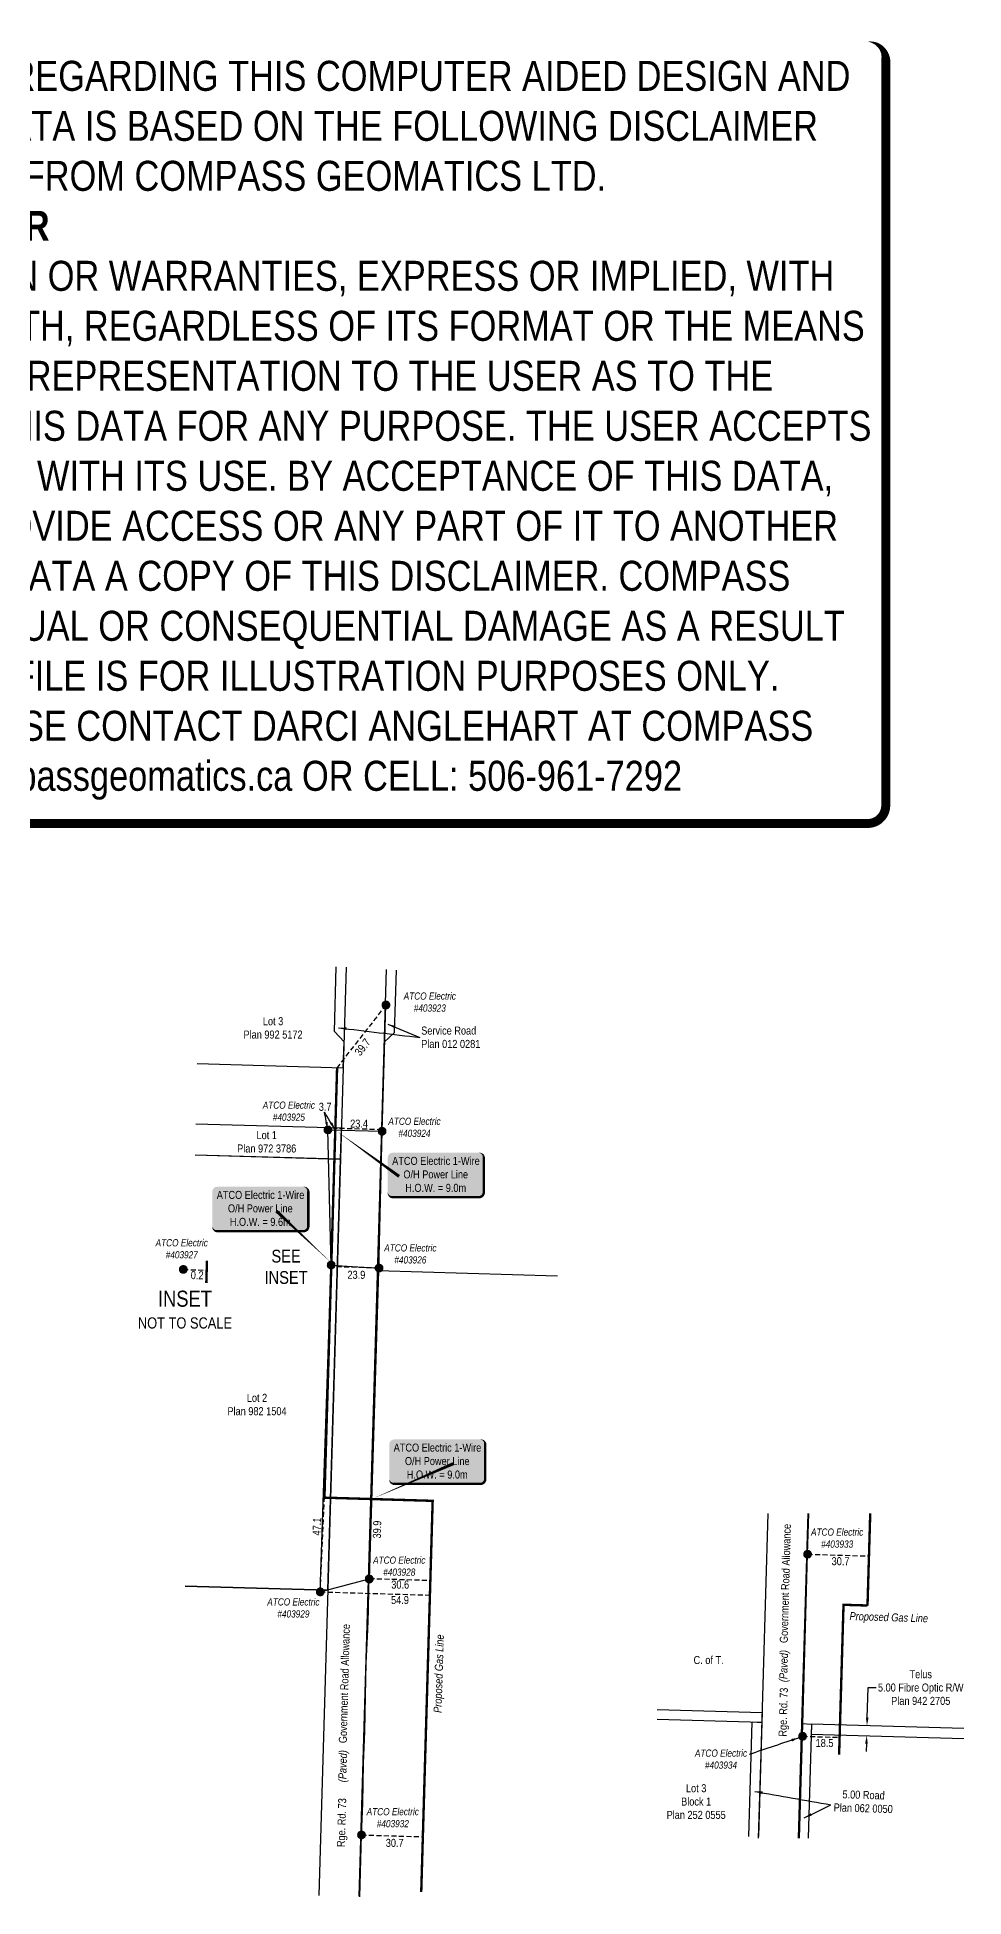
# Model space of a CAD drawing. Extents: x 371667 to 374733, y 6114490 to 6117041.
# Drawn here: x 373575 to 374733, y 6114716 to 6117041 of the extents above; entities that cross this region are included whole.
import ezdxf
from ezdxf.enums import TextEntityAlignment as Align

# ---------------------------------------------------------------- set-up
doc = ezdxf.new("R2010")
doc.units = 0
doc.header["$LTSCALE"] = 5
doc.header["$PDSIZE"] = 0.5
doc.linetypes.add('foc-TIELINE', pattern=[1.875, 1.25, -0.625])
doc.linetypes.add('POWERLINE5', pattern=[7.8, 2.4, -0.6, 0.6, -0.6, 0.6, -0.6, 2.4])
doc.layers.get('Defpoints').update_dxf_attribs({"color": 9})
for name, color, linetype, lineweight in [('AS-CABLE-ATCO PIPELINES', 241, 'foc-CABLE', 9), ('AS-CABLE-ATCO PIPELINES-5K', 241, 'foc-CABLE', 9), ('T-TEXT', 48, 'Continuous', 18), ('T-TIE-T', 201, 'Continuous', 18)]:
    doc.layers.add(name, color=color, linetype=linetype, lineweight=lineweight)
for name, color, linetype in [('AS-POWER-EXISTING', 72, 'POWERLINE5'), ('AS-POWER-OH-ATCO PIPELINES-5K', 241, 'foc-OHPOWER'), ('AS-POWER-T', 104, 'Continuous'), ('DETAIL-T', 7, 'Continuous'), ('L-ROAD-T', 7, 'Continuous'), ('L-SEC', 7, 'Continuous'), ('L-TITLEDB', 4, 'Continuous'), ('L-TITLEDB-T', 4, 'Continuous'), ('PROPOSED-SCOPE', 240, 'Continuous'), ('T-TIE', 201, 'foc-TIELINE'), ('T-WATER', 160, 'Continuous'), ('T-WATER-T', 170, 'Continuous')]:
    doc.layers.add(name, color=color, linetype=linetype)
doc.layers.add('DISCLAIMER', color=7, linetype='Continuous', plot=False)
doc.styles.add('175L', font='ARIALN.TTF', dxfattribs={"height": 20})
doc.styles.add('80', font='ARIALN.TTF', dxfattribs={"height": 10})
doc.styles.add('80CG', font='ARIALN.TTF', dxfattribs={"height": 10})
doc.styles.add('80L', font='ARIALN.TTF', dxfattribs={"height": 10})
doc.styles.add('80LS', font='ARIALNI.TTF', dxfattribs={"height": 10})
doc.styles.add('foc-LtypeFont', font='ARIALN.TTF', dxfattribs={"height": 7.35})
doc.linetypes.add('foc-CABLE', pattern='A,2,-1,["C",foc-LtypeFont,S=0.2,R=0,X=-0.625,Y=-0.75],-1.24,8', length=12.24)
doc.linetypes.add('foc-OHPOWER', pattern='A,10,-1,["O/P",foc-LtypeFont,S=0.2,R=0,X=-0.5,Y=-0.75],-3.25', length=14.25)
doc.dimstyles.new('Compass 5 000', dxfattribs={"dimscale": 5, "dimtxt": 9, "dimasz": 2, "dimexe": 0.2, "dimexo": 0.0625, "dimgap": 0.5, "dimtad": 0, "dimtih": 1, "dimtoh": 1, "dimzin": 0, "dimdsep": 46, "dimtxsty": '80CG', "dimcen": 0.1, "dimse1": 1, "dimse2": 1, "dimclrd": 256, "dimclrt": 256, "dimaunit": 1, "dimadec": 4, "dimazin": 0, "dimtfac": 0.06, "dimtofl": 0, "dimtmove": 0, "dimatfit": 1, "dimfxl": 0.2, "dimtolj": 1, "dimtzin": 0, "dimlwd": -1, "dimarcsym": 0})

# ---------------------------------------------------------------- blocks, each defined once
blk = doc.blocks.new('POWERPOLE')
h = blk.add_hatch(color=255)
edge = h.paths.add_edge_path()
edge.add_arc((0, 0), 0.96, 0, 360)
at = {"layer": 'AS-CABLE-ATCO PIPELINES', "linetype": 'ByBlock'}
for p, q in [((0.68, -0.68), (-0.68, 0.68)), ((-0.68, -0.68), (0.68, 0.68))]:
    blk.add_line(p, q, dxfattribs=at)
at = {"layer": 'AS-CABLE-ATCO PIPELINES', "linetype": 'ByBlock', "const_width": 0.01, "flags": 128}
for points in [[(-0.68, -0.68), (0.68, 0.68)], [(0.68, -0.68), (-0.68, 0.68)]]:
    blk.add_lwpolyline(points, dxfattribs=at)
at = {"layer": 'AS-CABLE-ATCO PIPELINES', "linetype": 'ByBlock'}
blk.add_circle((0, 0), 0.96, dxfattribs=at)
blk = doc.blocks.new('*D452')
at = {"layer": 'Defpoints', "color": 0, "transparency": 16777216}
for p in [(374611.7, 6114930), (374635.2, 6114916.9), (374635.5, 6114929.3)]:
    blk.add_point(p, dxfattribs=at)
at = {"layer": 'L-TITLEDB-T', "transparency": 16777216}
for p, q in [((374612, 6114940), (374613.2, 6114977.7)), ((374613.2, 6114977.7), (374623.2, 6114977.7)), ((374611.1, 6114907.6), (374610.8, 6114897.6))]:
    blk.add_line(p, q, dxfattribs=at)
for points in [[(374610.4, 6114940.1), (374613.7, 6114940), (374611.7, 6114930)], [(374609.4, 6114907.6), (374612.7, 6114907.5), (374611.4, 6114917.6)]]:
    blk.add_solid(points, dxfattribs=at)
at = {"layer": 'L-TITLEDB-T', "transparency": 16777216, "insert": (374678.9, 6114977.7), "char_height": 10, "attachment_point": 5, "style": '80CG'}
blk.add_mtext('\\A1;Telus\\P5.00 Fibre Optic R/W\\PPlan 942 2705', dxfattribs=at)
blk = doc.blocks.new('*U459')
h = blk.add_hatch(color=255)
edge = h.paths.add_edge_path()
edge.add_line((-54, -28.5), (54, -28.5))
edge.add_arc((54, -22.5), 6, 270, 360)
edge.add_line((60, -22.5), (60, 21))
edge.add_arc((54, 21), 6, 0, 90)
edge.add_line((54, 27), (-54, 27))
edge.add_arc((-54, 21), 6, 90, 180)
edge.add_line((-60, 21), (-60, -22.5))
edge.add_arc((-54, -22.5), 6, 180, 270)
at = {"layer": 'AS-CABLE-ATCO PIPELINES-5K', "linetype": 'ByBlock', "flags": 128}
blk.add_lwpolyline([(-54, -28.5, 3, 3, 0), (54, -28.5, 3, 3, 0.414214), (60, -22.5, 3, 3, 0), (60, 21, 3, 0, 0.414214), (54, 27, 0, 0, 0), (-54, 27, 0, 0, 0.414214), (-60, 21, 0, 0, 0), (-60, -22.5, 0, 3, 0.414214)], format="xyseb", close=True, dxfattribs=at)
at = {"layer": 'AS-CABLE-ATCO PIPELINES-5K', "linetype": 'ByBlock', "style": '80'}
blk.add_attdef('ENTER_TEXT_001', (-26.8, -4.9), '', height=10, dxfattribs=at)
blk = doc.blocks.new('Disclaimer_Legal')
at = {"layer": 'DISCLAIMER', "color": 254, "flags": 128}
blk.add_lwpolyline([(-3612.9, -1104.6, 37.5, 37.5, 0), (4096.1, -1104.6, 37.5, 37.5, 0.414214), (4171.1, -1029.6, 37.5, 37.5, 0), (4171.1, 2078.7, 37.5, 0, 0.414214), (4096.1, 2153.7, 0, 0, 0), (-3612.9, 2153.7, 0, 0, 0.414214), (-3687.9, 2078.7, 0, 0, 0), (-3687.9, -1029.6, 0, 37.5, 0.414214)], format="xyseb", close=True, dxfattribs=at)
at = {"layer": 'DISCLAIMER', "color": 254, "insert": (241.6, 533.9), "char_height": 125, "width": 7717.568, "attachment_point": 5, "style": '80'}
blk.add_mtext('NOTICE TO THE CORPORATION, PERSON &/OR PERSONS REGARDING THIS COMPUTER AIDED DESIGN AND DRAFTING (CADD) FILES. ACCEPTANCE OF THE CADD DATA IS BASED ON THE FOLLOWING DISCLAIMER WHICH COVERS ALL CADD DATA RECIEVED FROM COMPASS GEOMATICS LTD.\\P{\\fArial Narrow|b1|i0|c0|p34;DISCLAIMER}\\PCOMPASS GEOMATICS LTD. MAKES NO REPRESENTATION OR WARRANTIES, EXPRESS OR IMPLIED, WITH RESPECT TO THE REUSE OF THE DATA PROVIDED HEREWITH, REGARDLESS OF ITS FORMAT OR THE MEANS OF ITS TRANSMISSION. THERE IS NO GUARANTEE OR REPRESENTATION TO THE USER AS TO THE ACCURACY, CURRENCY, SUITABILITY OR RELIABILITY OF THIS DATA FOR ANY PURPOSE. THE USER ACCEPTS THE DATA "AS IS", AND ASSUMES ALL RISKS ASSOCIATED WITH ITS USE. BY ACCEPTANCE OF THIS DATA, THE USER AGREES NOT TO TRANSMIT THIS DATA OR PROVIDE ACCESS OR ANY PART OF IT TO ANOTHER PARTY UNLESS THE USER SHALL INCLUDE WITH THE DATA A COPY OF THIS DISCLAIMER. COMPASS GEOMATICS LTD. ASSUMES NO RESPONSIBILITY FOR ACTUAL OR CONSEQUENTIAL DAMAGE AS A RESULT OF ANY USER\'S RELIANCE ON THIS DATA. THIS CADD FILE IS FOR ILLUSTRATION PURPOSES ONLY.\\PIF YOU REQUIRE MORE ACCURATE INFORMATION, PLEASE CONTACT DARCI ANGLEHART AT COMPASS GEOMATICS LTD. VIA EMAIL: darci.anglehart@compassgeomatics.ca OR CELL: 506-961-7292', dxfattribs=at)

msp = doc.modelspace()

# ---------------------------------------------------------------- linework, layer by layer
at = {"layer": 'AS-POWER-OH-ATCO PIPELINES-5K', "flags": 128}
for points in [[(373990.014, 6115113.13), (374001.667, 6115498.925), (374005.822, 6115673.073), (374010.577, 6115830.91)], [(373928.524, 6115097.313), (373942.127, 6115505.85), (373938.074, 6115674.808)], [(373938.074, 6115674.808), (374005.822, 6115673.073)], [(373942.127, 6115505.85), (374001.982, 6115502.013)], [(374527.264, 6114789.649), (374531.197, 6114916.809), (374537.49, 6115144.394), (374538.992, 6115195.344)], [(373928.524, 6115097.313), (373989.624, 6115113.49)], [(373980.032, 6114793.53), (373981.527, 6114832.868), (373982.549, 6114882.87), (373984.012, 6114922.655), (373985.057, 6114967.583), (373986.074, 6115008.718), (373987.952, 6115049.718), (373988.702, 6115073.933), (373989.284, 6115100.95), (373989.624, 6115113.543)], [(373977.752, 6114716.178), (373980.032, 6114793.53)]]:
    msp.add_lwpolyline(points, dxfattribs=at)
at = {"layer": 'AS-POWER-OH-ATCO PIPELINES-5K', "linetype": 'ByBlock', "flags": 128}
for points in [[(373947.487, 6115674.395, 0, 3.999, 0), (374027.017, 6115616.683, 1.999, 1.999, 0)], [(373942.367, 6115508.529, 0, 3.999, 0), (373873.658, 6115573.406, 1.999, 1.999, 0)], [(373992.967, 6115213.353, 0, 3.999, 0), (374094.786, 6115257.56, 1.999, 1.999, 0)]]:
    msp.add_lwpolyline(points, format="xyseb", dxfattribs=at)
at = {"layer": 'L-SEC', "linetype": 'ByBlock'}
for p, q in [((374480.215, 6114934.124), (374475.863, 6114789.649, 148.963)), ((374526.185, 6114789.649, 146.684), (374530.493, 6114932.644))]:
    msp.add_line(p, q, dxfattribs=at)
at = {"layer": 'L-SEC', "flags": 128}
for points in [[(373960.907, 6115878.029), (373957.194, 6115752.45), (373926.71, 6114717.683)], [(373977.007, 6114716.796), (374011.133, 6115875.06)], [(374487.911, 6115195.344), (374479.071, 6114895.297)], [(374530.493, 6114932.644), (374538.233, 6115195.344)]]:
    msp.add_lwpolyline(points, dxfattribs=at)
at = {"layer": 'L-TITLEDB', "linetype": 'ByBlock'}
for p, q in [((374349.559, 6114950.311), (374480.585, 6114946.545)), ((374480.585, 6114946.545), (374480.215, 6114934.124)), ((374480.215, 6114934.124), (374349.559, 6114937.847))]:
    msp.add_line(p, q, dxfattribs=at)
at = {"layer": 'L-TITLEDB', "linetype": 'ByBlock', "elevation": 1759.953, "flags": 128}
for points in [[(373774.687, 6115757.583), (373957.194, 6115752.45), (373958.192, 6115784.792), (373946.159, 6115797.567), (373948.422, 6115878.767)], [(373759.592, 6115104.302), (373937.954, 6115099.298), (373953.827, 6115638.151), (373772.045, 6115643.242)], [(373937.954, 6115099.298), (373759.593, 6115104.344)]]:
    msp.add_lwpolyline(points, dxfattribs=at)
at = {"layer": 'L-TITLEDB', "linetype": 'ByBlock', "flags": 128}
for points in [[(374023.365, 6115874.338), (374020.704, 6115796.058), (374008.328, 6115784.343), (374000.052, 6115498.938), (374225.042, 6115492.221)], [(373772.051, 6115643.503), (373953.827, 6115638.151), (373954.969, 6115676.896), (373772.942, 6115682.05)], [(374463.971, 6114791.682), (374468.317, 6114934.676), (374480.215, 6114934.124), (374475.981, 6114791.682)], [(374526.147, 6114789.649), (374530.493, 6114932.644), (374542.39, 6114932.092), (374538.157, 6114789.649)], [(374732.704, 6114926.411), (374542.39, 6114932.092), (374542.008, 6114919.642), (374732.704, 6114913.956)]]:
    msp.add_lwpolyline(points, dxfattribs=at)
at = {"layer": 'T-TIE'}
for p, q in [((373928.524, 6115097.313), (373933.727, 6115215.099)), ((374537.49, 6115144.394), (374614.199, 6115142.135))]:
    msp.add_line(p, q, dxfattribs=at)
at = {"layer": 'T-TIE', "flags": 128}
for points in [[(374010.577, 6115830.91), (373949.568, 6115752.801)], [(373938.074, 6115674.808), (373947.262, 6115674.537)], [(374005.787, 6115674.935), (373947.269, 6115676.659)], [(373757.329, 6115500.346), (373786.561, 6115499.31)], [(374001.982, 6115502.013), (373942.231, 6115503.773)], [(373989.624, 6115113.543), (373992.562, 6115213.239)], [(373990.014, 6115113.13), (373992.967, 6115213.353)], [(373989.997, 6115114.07), (374066.043, 6115111.83)], [(373928.524, 6115097.313), (374065.497, 6115093.277)], [(374531.197, 6114916.809), (374577.507, 6114915.445)], [(373980.032, 6114793.53), (374056.6, 6114791.274)]]:
    msp.add_lwpolyline(points, dxfattribs=at)
at = {"layer": 'T-TIE-T', "flags": 128}
msp.add_lwpolyline([(373942.292, 6115505.84), (373942.127, 6115505.85)], dxfattribs=at)
at = {"layer": 'T-WATER', "const_width": 2.999, "flags": 128}
for points in [[(373949.568, 6115752.801), (373933.727, 6115215.099), (374068.968, 6115211.114), (374054.687, 6114722.359)], [(373786.911, 6115511.199), (373786.097, 6115483.564)], [(374615.766, 6115195.344), (374612.377, 6115080.297)], [(374576.869, 6114893.762), (374577.973, 6114931.245), (374582.39, 6115081.18), (374612.377, 6115080.297)]]:
    msp.add_lwpolyline(points, dxfattribs=at)

# ---------------------------------------------------------------- block references
at = {"layer": 'AS-POWER-EXISTING', "xscale": 4.9984176, "yscale": 4.9984176, "zscale": 4.9984176}
for p in [(374010.577, 6115830.91), (373938.074, 6115674.808), (374005.822, 6115673.073), (373942.127, 6115505.85), (374001.982, 6115502.013), (374537.49, 6115144.394), (373928.524, 6115097.313), (373928.524, 6115097.313), (373989.624, 6115113.49), (373989.624, 6115113.49), (373989.749, 6115113.408), (374531.197, 6114916.809), (373980.032, 6114793.53), (373980.032, 6114793.53)]:
    msp.add_blockref('POWERPOLE', p, dxfattribs=at)
at = {"layer": 'AS-POWER-EXISTING', "xscale": 4.9984176, "yscale": 4.9984176, "zscale": 4.9984176, "rotation": 358.3125461485836}
msp.add_blockref('POWERPOLE', (373757.329, 6115500.346), dxfattribs=at)
at = {"layer": 'AS-POWER-T'}
ref = msp.add_blockref('*U459', (374072.85, 6115619.157), dxfattribs=dict(at, xscale=0.99968352, yscale=0.99968352, zscale=0.99968352))
ref.add_attrib('ENTER_TEXT_001', 'ATCO Electric 1-Wire', (374018.378, 6115630.994), dxfattribs={"layer": 'AS-CABLE-ATCO PIPELINES-5K', "linetype": 'ByBlock', "height": 9.99684, "style": '80'})
ref.add_attrib('ENTER_TEXT_002', 'O/H Power Line', (374032.392, 6115614.156), dxfattribs={"layer": 'AS-CABLE-ATCO PIPELINES-5K', "linetype": 'ByBlock', "height": 9.99684, "style": '80'})
ref.add_attrib('ENTER_TEXT_003', 'H.O.W. = 9.0m', (374034.748, 6115597.317), dxfattribs={"layer": 'AS-CABLE-ATCO PIPELINES-5K', "linetype": 'ByBlock', "height": 9.99684, "style": '80'})
ref = msp.add_blockref('*U459', (373853.609, 6115576.661), dxfattribs=dict(at, xscale=0.99968352, yscale=0.99968352, zscale=0.99968352))
ref.add_attrib('ENTER_TEXT_001', 'ATCO Electric 1-Wire', (373799.138, 6115588.498), dxfattribs={"layer": 'AS-CABLE-ATCO PIPELINES-5K', "linetype": 'ByBlock', "height": 9.99684, "style": '80'})
ref.add_attrib('ENTER_TEXT_002', 'O/H Power Line', (373813.151, 6115571.659), dxfattribs={"layer": 'AS-CABLE-ATCO PIPELINES-5K', "linetype": 'ByBlock', "height": 9.99684, "style": '80'})
ref.add_attrib('ENTER_TEXT_003', 'H.O.W. = 9.6m', (373815.507, 6115554.82), dxfattribs={"layer": 'AS-CABLE-ATCO PIPELINES-5K', "linetype": 'ByBlock', "height": 9.99684, "style": '80'})
ref = msp.add_blockref('*U459', (374074.738, 6115260.815), dxfattribs=dict(at, xscale=0.99968352, yscale=0.99968352, zscale=0.99968352))
ref.add_attrib('ENTER_TEXT_001', 'ATCO Electric 1-Wire', (374020.266, 6115272.652), dxfattribs={"layer": 'AS-CABLE-ATCO PIPELINES-5K', "linetype": 'ByBlock', "height": 9.99684, "style": '80'})
ref.add_attrib('ENTER_TEXT_002', 'O/H Power Line', (374034.28, 6115255.813), dxfattribs={"layer": 'AS-CABLE-ATCO PIPELINES-5K', "linetype": 'ByBlock', "height": 9.99684, "style": '80'})
ref.add_attrib('ENTER_TEXT_003', 'H.O.W. = 9.0m', (374036.636, 6115238.975), dxfattribs={"layer": 'AS-CABLE-ATCO PIPELINES-5K', "linetype": 'ByBlock', "height": 9.99684, "style": '80'})
at = {"layer": 'PROPOSED-SCOPE', "xscale": 0.299905056, "yscale": 0.299905056, "zscale": 0.299905056}
msp.add_blockref('Disclaimer_Legal', (373384.213, 6116389.042), dxfattribs=at)

# ---------------------------------------------------------------- texts
at = {"layer": 'AS-POWER-OH-ATCO PIPELINES-5K', "char_height": 8.99715, "attachment_point": 5, "style": '80CG'}
for s, insert in [('\\A1;{\\fArial Narrow|b0|i1|c0|p34;ATCO Electric\\P#403923}', (374065.438, 6115834.486)), ('\\A1;{\\fArial Narrow|b0|i1|c0|p34;ATCO Electric\\P#403925}', (373889.277, 6115698.13)), ('\\A1;{\\fArial Narrow|b0|i1|c0|p34;ATCO Electric\\P#403924}', (374046.252, 6115677.949)), ('\\A1;{\\fArial Narrow|b0|i1|c0|p34;ATCO Electric\\P#403927}', (373755.401, 6115526.09)), ('\\A1;{\\fArial Narrow|b0|i1|c0|p34;ATCO Electric\\P#403926}', (374041.105, 6115519.725)), ('\\A1;{\\fArial Narrow|b0|i1|c0|p34;ATCO Electric\\P#403933}', (374574.447, 6115164.499)), ('\\A1;{\\fArial Narrow|b0|i1|c0|p34;ATCO Electric\\P#403928}', (374027.219, 6115129.441)), ('\\A1;{\\fArial Narrow|b0|i1|c0|p34;ATCO Electric\\P#403929}', (373894.918, 6115077.203)), ('\\A1;{\\fArial Narrow|b0|i1|c0|p34;ATCO Electric\\P#403932}', (374019.162, 6114815.039))]:
    msp.add_mtext(s, dxfattribs=dict(at, insert=insert))
at = {"layer": 'AS-POWER-OH-ATCO PIPELINES-5K', "insert": (374429.321, 6114888.231), "char_height": 8.99715, "width": 65.48809, "attachment_point": 5, "style": '80CG'}
msp.add_mtext('\\A1;{\\fArial Narrow|b0|i1|c0|p34;ATCO Electric\\P#403934}', dxfattribs=at)
at = {"layer": 'DETAIL-T', "color": 3, "attachment_point": 5, "style": '80CG'}
for s, insert, char_height, width in [('SEE\\PINSET', (373885.799, 6115503.537), 15.9949, 53.77463), ('INSET\\P{\\H0.7x;NOT TO SCALE}', (373759.422, 6115450.031), 19.99367, 116.93788)]:
    msp.add_mtext(s, dxfattribs=dict(at, insert=insert, char_height=char_height, width=width))
at = {"layer": 'L-ROAD-T', "style": '80L'}
for p in [(374509.628, 6115107.869), (373958.599, 6114982.695)]:
    msp.add_text('Government Road Allowance', height=10, rotation=88.451137, dxfattribs=at).set_placement(p, align=Align.MIDDLE_CENTER)
at = {"layer": 'L-TITLEDB', "char_height": 10, "attachment_point": 5, "style": '80CG'}
for s, insert in [('\\A1;Lot 3\\PPlan 992 5172', (373869.496, 6115802.182)), ('\\A1;Lot 1\\PPlan 972 3786', (373861.587, 6115659.787)), ('\\A1;Lot 2\\PPlan 982 1504', (373849.438, 6115331.426)), ('\\A1;Lot 3\\PBlock 1\\PPlan 252 0555', (374398.226, 6114835.152))]:
    msp.add_mtext(s, dxfattribs=dict(at, insert=insert))
at = {"layer": 'L-TITLEDB', "linetype": 'ByBlock', "insert": (374051.478, 6115803.896), "char_height": 10, "width": 75.05907, "attachment_point": 1, "style": '175L'}
msp.add_mtext(' Service Road\\P Plan 012 0281', dxfattribs=at)
at = {"layer": 'L-TITLEDB-T', "style": '80CG'}
msp.add_text('C. of T.', height=9.9968, dxfattribs=at).set_placement((374395.042, 6115007.151))
at = {"layer": 'L-TITLEDB-T', "char_height": 10, "attachment_point": 5, "style": '80CG'}
for s, insert, width, rotation in [('\\A1;Rge. Rd. 73', (374508.537, 6114946.957), 60.68663, 88.312548), ('\\A1;5.00 Road \\PPlan 062 0050', (374607.285, 6114835.152), 73.42879, 358.272707), ('\\A1;Rge. Rd. 73', (373956.612, 6114808.797), 60.68663, 88.312548)]:
    msp.add_mtext(s, dxfattribs=dict(at, insert=insert, width=width, rotation=rotation))
at = {"layer": 'T-TEXT', "style": '80LS'}
for p in [(374507.465, 6115004.628), (373956.436, 6114879.454)]:
    msp.add_text('(Paved)', height=10, rotation=88.451137, dxfattribs=at).set_placement(p, align=Align.MIDDLE_CENTER)
at = {"layer": 'T-TIE', "ltscale": 0.2, "style": '80CG'}
for s, rotation, p in [('47.1', 87.338846, (373928.682, 6115167.636)), ('39.9', 88.312556, (374004.144, 6115163.955))]:
    msp.add_text(s, height=10, rotation=rotation, dxfattribs=at).set_placement(p)
for s, p in [('30.7', (374567.55, 6115130.662)), ('30.6', (374017.238, 6115101.425)), ('54.9', (374016.988, 6115082.11)), ('18.5', (374547.495, 6114903.431)), ('30.7', (374010.389, 6114778.616))]:
    msp.add_text(s, height=10, dxfattribs=at).set_placement(p)
at = {"layer": 'T-TIE-T', "ltscale": 0.2, "style": '80CG'}
for s, rotation, p in [('39.7', 52.007537, (373978.453, 6115766.401)), ('0.2', 358.312546, (373766.552, 6115488.38))]:
    msp.add_text(s, height=10, rotation=rotation, dxfattribs=at).set_placement(p)
for s, p in [('3.7', (373926.629, 6115698.676)), ('23.4', (373965.852, 6115677.594)), ('23.9', (373962.502, 6115488.688))]:
    msp.add_text(s, height=10, dxfattribs=at).set_placement(p)
at = {"layer": 'T-WATER', "insert": (374070.038, 6114946.238), "char_height": 10, "width": 97.89673, "attachment_point": 1, "rotation": 88.312556, "style": '80CG'}
msp.add_mtext('{\\fArial Narrow|b0|i1|c0|p34;Proposed Gas Line}', dxfattribs=at)
at = {"layer": 'T-WATER-T', "linetype": 'ByBlock', "insert": (374590.083, 6115072.116), "char_height": 10, "width": 97.89673, "attachment_point": 1, "rotation": 358.312556, "style": '80CG'}
msp.add_mtext('{\\fArial Narrow|b0|i1|c0|p34;Proposed Gas Line}', dxfattribs=at)

# ---------------------------------------------------------------- dimensions: what is measured, and where the dimension line sits
at = {"layer": 'L-TITLEDB-T'}
dim = msp.add_linear_dim(base=(374611.727, 6114930.023), p1=(374635.155, 6114916.865), p2=(374635.526, 6114929.312), angle=88.290068, text='Telus\\P5.00 Fibre Optic R/W\\PPlan 942 2705', dimstyle='Compass 5 000', dxfattribs=at)
dim.commit()
dim.dimension.update_dxf_attribs({"geometry": '*D452', "text_midpoint": (374678.854, 6114977.734), "dimtype": 161})

# ---------------------------------------------------------------- leaders
at = {"layer": 'AS-POWER-OH-ATCO PIPELINES-5K', "path_type": 1}
msp.add_leader([(374527, 6114915.093), (374464.632, 6114894.115)], dimstyle='Compass 5 000', override={"dimgap": 0.5, "dimtad": 0}, dxfattribs=at)
at = {"layer": 'L-TITLEDB', "linetype": 'ByBlock', "path_type": 1}
for points in [[(373951.315, 6115802.377), (374053.103, 6115790.197)], [(374012.743, 6115807.065), (374053.103, 6115790.197)]]:
    msp.add_leader(points, dimstyle='Compass 5 000', override={"dimgap": 0.5, "dimtad": 0}, dxfattribs=at)
at = {"layer": 'L-TITLEDB-T', "path_type": 1}
for points in [[(374471.368, 6114847.94), (374566.446, 6114831.26)], [(374533.219, 6114814.7), (374566.446, 6114831.26)]]:
    msp.add_leader(points, dimstyle='Compass 5 000', override={"dimgap": 0.5, "dimtad": 0}, dxfattribs=at)
at = {"layer": 'T-TIE-T', "path_type": 1}
for points in [[(373947.292, 6115674.685), (373933.848, 6115696.888)], [(373938.074, 6115674.808), (373933.848, 6115696.888)]]:
    msp.add_leader(points, dimstyle='Compass 5 000', override={"dimgap": 0.5, "dimtad": 0}, dxfattribs=at)

doc.saveas('drawing.dxf')
